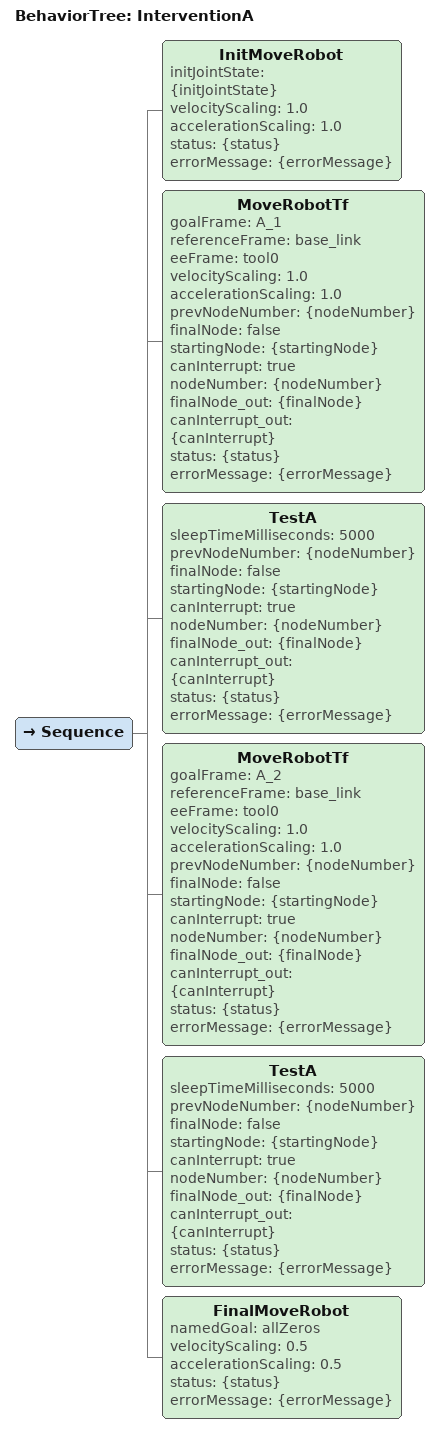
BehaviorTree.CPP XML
<root BTCPP_format="4">
    <BehaviorTree ID="InterventionA">
        <Sequence>
            <!-- INIT TREE -->
            <InitMoveRobot
                initJointState="{initJointState}"
                velocityScaling="1.0"
                accelerationScaling="1.0"

                status="{status}"
                errorMessage="{errorMessage}"/>

            <!-- INTERVENTION -->
            <MoveRobotTf
                goalFrame="A_1"
                referenceFrame="base_link"
                eeFrame="tool0"
                velocityScaling="1.0"
                accelerationScaling="1.0"

                prevNodeNumber="{nodeNumber}"
                finalNode="false"
                startingNode="{startingNode}"
                canInterrupt="true"
                nodeNumber="{nodeNumber}"
                finalNode_out="{finalNode}"
                canInterrupt_out="{canInterrupt}"
                status="{status}"
                errorMessage="{errorMessage}"/>

            <TestA
                sleepTimeMilliseconds="5000"

                prevNodeNumber="{nodeNumber}"
                finalNode="false"
                startingNode="{startingNode}"
                canInterrupt="true"
                nodeNumber="{nodeNumber}"
                finalNode_out="{finalNode}"
                canInterrupt_out="{canInterrupt}"
                status="{status}"
                errorMessage="{errorMessage}"/>

            <MoveRobotTf
                goalFrame="A_2"
                referenceFrame="base_link"
                eeFrame="tool0"
                velocityScaling="1.0"
                accelerationScaling="1.0"

                prevNodeNumber="{nodeNumber}"
                finalNode="false"
                startingNode="{startingNode}"
                canInterrupt="true"
                nodeNumber="{nodeNumber}"
                finalNode_out="{finalNode}"
                canInterrupt_out="{canInterrupt}"
                status="{status}"
                errorMessage="{errorMessage}"/>

            <TestA
                sleepTimeMilliseconds="5000"

                prevNodeNumber="{nodeNumber}"
                finalNode="false"
                startingNode="{startingNode}"
                canInterrupt="true"
                nodeNumber="{nodeNumber}"
                finalNode_out="{finalNode}"
                canInterrupt_out="{canInterrupt}"
                status="{status}"
                errorMessage="{errorMessage}"/>

            <!--FINAL TREE-->
            <FinalMoveRobot
                namedGoal="allZeros"
                velocityScaling="0.5"
                accelerationScaling="0.5"

                status="{status}"
                errorMessage="{errorMessage}"/>
        </Sequence>
    </BehaviorTree>
</root>
